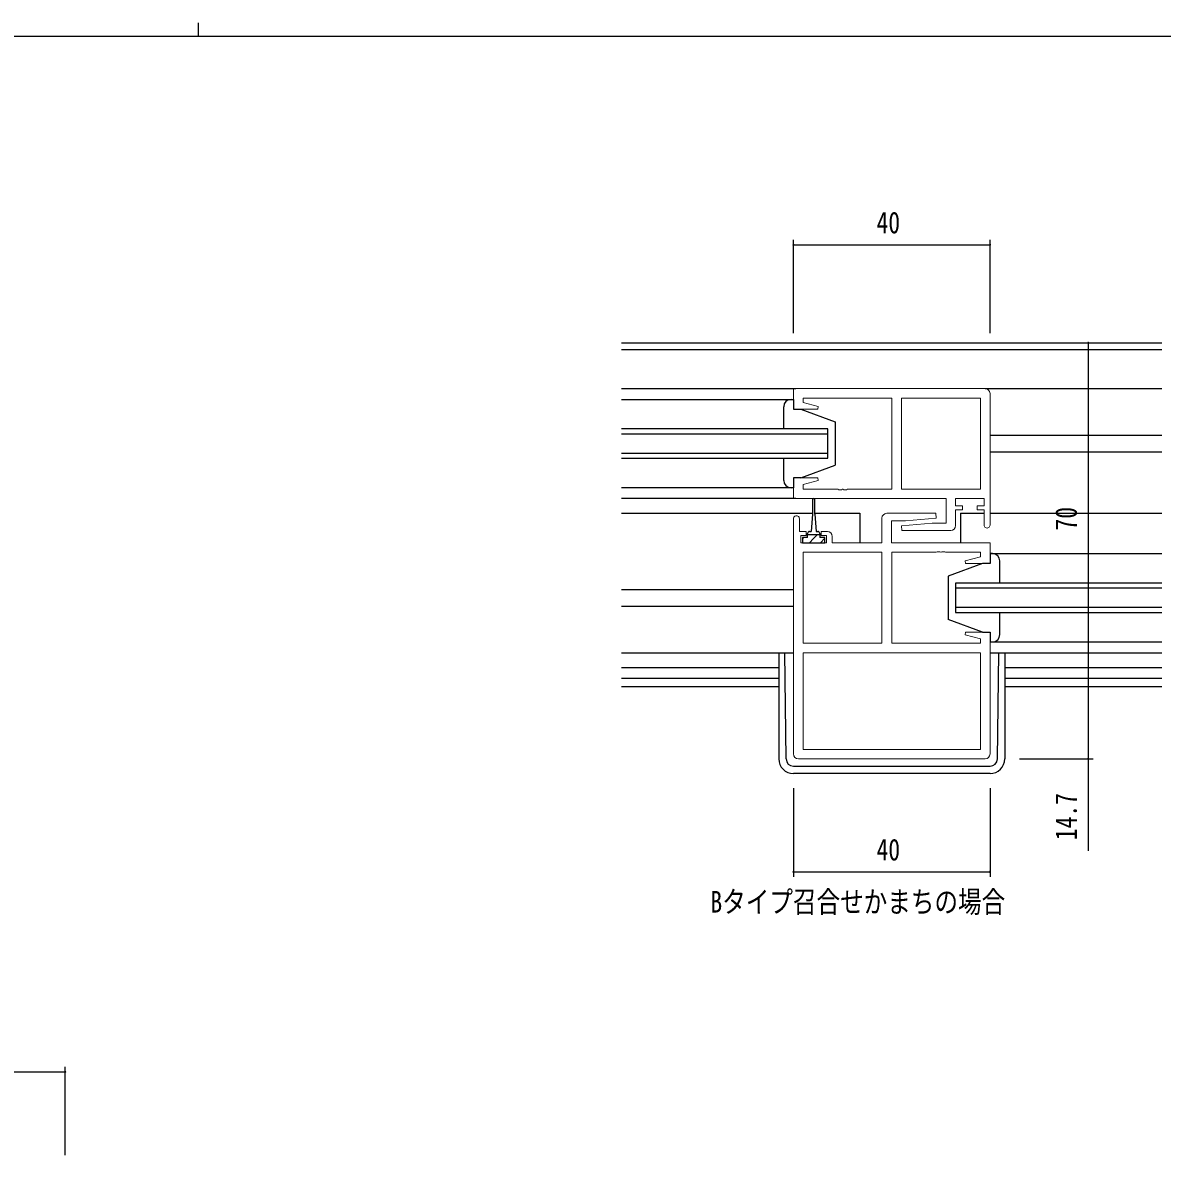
# Model space of a CAD drawing. Units: millimetres, scale not verified. Extents: x -397 to 397, y -282 to 282.
# Drawn here: x -44.6 to 187.4, y 51.5 to 282.1 of the extents above; entities that cross this region are included whole.
import ezdxf
from ezdxf.enums import TextEntityAlignment as Align

# ---------------------------------------------------------------- set-up
doc = ezdxf.new("R2010")
doc.units = ezdxf.units.MM
doc.header["$LTSCALE"] = 2
for name, color, linetype in [('0-1_USER1', 3, 'Continuous'), ('0-3_YKK_12', 2, 'Continuous'), ('0-4_YKK_13', 4, 'Continuous'), ('0-6_YKK_D', 6, 'Continuous'), ('0-7_YKK_ZWAK', 7, 'Continuous')]:
    doc.layers.add(name, color=color, linetype=linetype)
doc.layers.add('0-2_YKK_11', color=7, linetype='Continuous', lineweight=18)
doc.styles.add('ＭＳ ゴシック', font='')
doc.styles.get('ＭＳ ゴシック').set_extended_font_data('MS Gothic')

msp = doc.modelspace()

# ---------------------------------------------------------------- linework, layer by layer
at = {"layer": '0-2_YKK_11'}
for p, q in [((151.306, 207.629), (112.306, 207.629)), ((112.306, 207.629), (112.306, 203.429)), ((152.306, 179.829), (152.306, 206.629)), ((114.236, 205.699), (132.306, 205.699)), ((114.236, 204.782), (114.236, 205.699)), ((117.335, 203.952), (114.236, 204.782)), ((132.306, 205.699), (132.306, 187.159)), ((150.376, 205.699), (134.306, 205.699)), ((134.306, 205.699), (134.306, 187.159)), ((150.376, 187.159), (150.376, 205.699)), ((150.376, 187.159), (150.376, 205.699)), ((112.306, 203.429), (117.266, 203.429)), ((117.266, 203.429), (117.335, 203.952)), ((112.306, 189.429), (112.306, 185.229)), ((117.266, 189.429), (112.306, 189.429)), ((114.236, 188.077), (117.335, 188.907)), ((114.236, 187.159), (114.236, 188.077)), ((117.335, 188.907), (117.266, 189.429)), ((121.348, 187.159), (114.236, 187.159)), ((121.531, 187.039), (121.348, 187.159)), ((122.081, 187.039), (121.531, 187.039)), ((122.264, 187.159), (122.081, 187.039)), ((122.348, 187.159), (122.264, 187.159)), ((122.531, 187.039), (122.348, 187.159)), ((123.081, 187.039), (122.531, 187.039)), ((123.264, 187.159), (123.081, 187.039)), ((132.306, 187.159), (123.264, 187.159)), ((134.306, 187.159), (150.376, 187.159)), ((112.306, 185.229), (143.376, 185.229)), ((143.376, 185.229), (143.376, 180.229)), ((145.306, 185.229), (151.106, 185.229)), ((145.306, 183.729), (145.306, 185.229)), ((146.706, 183.729), (145.306, 183.729)), ((146.706, 182.929), (146.706, 183.729)), ((149.706, 183.729), (149.706, 182.929)), ((151.106, 183.729), (149.706, 183.729)), ((151.106, 185.229), (151.106, 183.729)), ((112.306, 181.129), (112.306, 133.229)), ((113.506, 178.529), (113.506, 181.129)), ((130.306, 181.229), (130.306, 176.229)), ((141.284, 182.229), (131.306, 182.229)), ((135.113, 180.729), (141.326, 181.273)), ((141.326, 181.273), (141.284, 182.229)), ((145.306, 182.929), (146.706, 182.929)), ((145.306, 179.729), (145.306, 182.929)), ((149.706, 182.929), (151.106, 182.929)), ((151.106, 182.929), (151.106, 179.829)), ((132.236, 180.729), (135.113, 180.729)), ((132.236, 176.229), (132.236, 180.729)), ((140.499, 180.229), (134.286, 179.686)), ((134.286, 179.686), (134.328, 178.729)), ((134.328, 178.729), (144.306, 178.729)), ((143.376, 180.229), (140.499, 180.229)), ((114.906, 178.529), (113.506, 178.529)), ((113.806, 177.729), (114.906, 177.729)), ((113.806, 176.229), (113.806, 177.729)), ((114.906, 177.729), (114.906, 178.529)), ((117.906, 178.529), (117.906, 177.729)), ((119.206, 178.529), (117.906, 178.529)), ((117.906, 177.729), (119.006, 177.729)), ((119.006, 177.729), (119.006, 176.229)), ((120.206, 176.229), (120.206, 177.529)), ((119.006, 176.229), (113.806, 176.229)), ((130.306, 174.299), (114.236, 174.299)), ((114.236, 174.299), (114.236, 155.759)), ((130.306, 176.229), (120.206, 176.229)), ((130.306, 155.759), (130.306, 174.299)), ((130.306, 155.759), (130.306, 174.299)), ((152.306, 176.229), (132.236, 176.229)), ((132.306, 155.759), (132.306, 174.299)), ((132.306, 174.299), (141.348, 174.299)), ((141.348, 174.299), (141.531, 174.419)), ((141.531, 174.419), (142.081, 174.419)), ((142.081, 174.419), (142.264, 174.299)), ((142.264, 174.299), (142.348, 174.299)), ((142.348, 174.299), (142.531, 174.419)), ((142.531, 174.419), (143.081, 174.419)), ((143.081, 174.419), (143.264, 174.299)), ((143.264, 174.299), (150.376, 174.299)), ((150.376, 174.299), (150.376, 173.382)), ((152.306, 172.029), (152.306, 176.229)), ((150.376, 173.382), (147.277, 172.552)), ((147.277, 172.552), (147.345, 172.029)), ((147.345, 172.029), (152.306, 172.029)), ((147.345, 158.029), (147.277, 157.507)), ((152.306, 158.029), (147.345, 158.029)), ((152.306, 133.229), (152.306, 158.029)), ((114.236, 155.759), (130.306, 155.759)), ((150.376, 155.759), (132.306, 155.759)), ((147.277, 157.507), (150.376, 156.677)), ((150.376, 156.677), (150.376, 155.759)), ((114.236, 153.829), (114.236, 134.159)), ((150.376, 153.829), (114.236, 153.829)), ((150.376, 153.829), (114.236, 153.829)), ((150.376, 134.159), (150.376, 153.829)), ((113.306, 132.229), (151.306, 132.229)), ((114.236, 134.159), (150.376, 134.159))]:
    msp.add_line(p, q, dxfattribs=at)
for centre, radius, start, end in [((151.306, 206.629), 1, 0.00001, 89.99999), ((112.906, 181.129), 0.6, 359.99999, 180.00001), ((131.306, 181.229), 1, 90.00001, 179.99999), ((144.306, 179.729), 1, 270.00001, 359.99999), ((151.706, 179.829), 0.6, 179.99999, 0.00001), ((119.206, 177.529), 1, 0.00001, 89.99999), ((113.306, 133.229), 1, 180.00001, 269.99999), ((151.306, 133.229), 1, 270.00001, 359.99999)]:
    msp.add_arc(centre, radius, start, end, dxfattribs=at)
at = {"layer": '0-3_YKK_12'}
for p, q in [((77.306, 216.929), (187.306, 216.929)), ((187.306, 215.529), (77.306, 215.529)), ((77.306, 207.629), (112.806, 207.629)), ((151.306, 207.629), (187.306, 207.629)), ((119.306, 199.429), (77.306, 199.429)), ((77.306, 198.429), (119.306, 198.429)), ((119.306, 193.429), (119.306, 199.429)), ((152.306, 198.129), (187.306, 198.129)), ((119.306, 194.429), (77.306, 194.429)), ((77.306, 193.429), (119.306, 193.429)), ((152.306, 194.729), (187.306, 194.729)), ((112.806, 185.229), (77.306, 185.229)), ((77.306, 182.229), (116.156, 182.229)), ((116.656, 182.229), (125.806, 182.229)), ((125.806, 182.229), (125.806, 176.229)), ((146.306, 182.229), (151.106, 182.229)), ((146.306, 182.229), (146.306, 176.229)), ((152.306, 182.229), (187.306, 182.229)), ((187.306, 168.029), (145.306, 168.029)), ((145.306, 168.029), (145.306, 162.029)), ((145.306, 167.029), (187.306, 167.029)), ((77.306, 166.729), (112.306, 166.729)), ((77.306, 163.329), (112.306, 163.329)), ((187.306, 163.029), (145.306, 163.029)), ((145.306, 162.029), (187.306, 162.029)), ((152.306, 153.829), (187.306, 153.829)), ((77.306, 150.829), (109.306, 150.829)), ((155.306, 150.829), (187.306, 150.829)), ((109.306, 148.559), (77.306, 148.559)), ((187.306, 148.559), (155.306, 148.559)), ((77.306, 146.929), (109.306, 146.929)), ((155.306, 146.929), (187.306, 146.929))]:
    msp.add_line(p, q, dxfattribs=at)
at = {"layer": '0-4_YKK_13'}
for p, q in [((77.306, 205.429), (112.306, 205.428)), ((110.306, 199.429), (110.306, 203.929)), ((113.806, 203.429), (120.806, 200.829)), ((120.806, 200.829), (120.806, 192.029)), ((110.306, 188.929), (110.306, 193.429)), ((113.806, 189.429), (120.806, 192.029)), ((113.806, 189.429), (112.306, 189.429)), ((112.306, 187.429), (77.306, 187.429)), ((116.156, 184.979), (116.156, 182.029)), ((116.656, 182.029), (116.656, 184.979)), ((116.156, 182.029), (115.906, 178.529)), ((116.656, 182.029), (116.906, 178.529)), ((114.394, 177.329), (114.106, 177.041)), ((115.156, 177.329), (115.156, 178.129)), ((117.656, 177.829), (115.156, 177.829)), ((116.406, 177.096), (115.539, 176.229)), ((115.556, 178.529), (115.906, 178.529)), ((117.139, 177.829), (116.406, 177.096)), ((116.906, 178.529), (117.256, 178.529)), ((117.656, 178.129), (117.656, 177.329)), ((118.706, 177.329), (117.656, 177.329)), ((118.706, 177.151), (117.784, 176.229)), ((118.706, 176.229), (118.706, 177.329)), ((114.106, 176.229), (118.706, 176.229)), ((152.306, 174.029), (187.306, 174.029)), ((150.806, 172.029), (143.806, 169.429)), ((154.306, 168.029), (154.306, 172.529)), ((143.806, 169.429), (143.806, 160.629)), ((150.806, 158.029), (143.806, 160.629)), ((154.306, 157.529), (154.306, 162.029)), ((150.806, 158.029), (152.306, 158.029)), ((152.306, 156.029), (187.306, 156.029)), ((77.306, 153.829), (112.306, 153.829)), ((77.306, 153.829), (112.306, 153.829)), ((109.306, 153.829), (109.306, 132.229)), ((110.788, 132.211), (110.529, 153.829)), ((153.824, 132.211), (154.083, 153.829)), ((155.306, 153.829), (155.306, 132.229)), ((112.288, 130.729), (152.324, 130.729)), ((152.306, 129.229), (112.306, 129.229))]:
    msp.add_line(p, q, dxfattribs=at)
for points in [[(111.806, 205.429), (112.306, 205.429), (112.306, 203.429), (113.806, 203.429)], [(112.306, 189.429), (112.306, 187.429), (111.806, 187.429)], [(115.156, 177.329), (114.106, 177.329), (114.106, 176.229)], [(152.806, 174.029), (152.306, 174.029), (152.306, 172.029), (150.806, 172.029)], [(152.306, 158.029), (152.306, 156.029), (152.806, 156.029)]]:
    msp.add_lwpolyline(points, dxfattribs=at)
for centre, radius, start, end in [((111.806, 203.929), 1.5, 90, 180), ((111.806, 188.929), 1.5, 180, 270), ((116.406, 184.979), 0.25, 0, 180), ((115.556, 178.129), 0.4, 90, 180), ((117.256, 178.129), 0.4, 0, 90), ((152.806, 172.529), 1.5, 0, 90), ((152.806, 157.529), 1.5, 270, 0), ((112.306, 132.229), 3, 180, 270), ((152.306, 132.229), 3, 270, 0), ((112.288, 132.229), 1.5, 180.68752, 270), ((152.324, 132.229), 1.5, 270, 359.31248)]:
    msp.add_arc(centre, radius, start, end, dxfattribs=at)
at = {"layer": '0-6_YKK_D'}
for p, q in [((112.306, 218.929), (112.306, 237.929)), ((112.306, 236.929), (152.306, 236.929)), ((152.306, 218.929), (152.306, 237.929)), ((158.306, 216.929), (173.306, 216.929)), ((172.306, 216.929), (172.306, 146.929)), ((158.306, 146.929), (173.306, 146.929)), ((158.306, 146.929), (173.306, 146.929)), ((172.306, 146.929), (172.306, 132.229)), ((158.306, 132.229), (173.306, 132.229)), ((172.306, 132.229), (172.306, 113.489)), ((112.306, 126.229), (112.306, 108.229)), ((152.306, 126.229), (152.306, 108.229)), ((112.306, 109.229), (152.306, 109.229)), ((-75.973, 68.509), (-35.973, 68.509)), ((-35.973, 51.509), (-35.973, 69.509))]:
    msp.add_line(p, q, dxfattribs=at)
for centre, start, end in [((112.306, 236.929), 0, 180), ((112.306, 236.929), 180, 0), ((152.306, 236.929), 0, 180), ((152.306, 236.929), 180, 0), ((172.306, 216.929), 90, 270), ((172.306, 216.929), 270, 90), ((172.306, 146.929), 90, 270), ((172.306, 146.929), 90, 270), ((172.306, 146.929), 270, 90), ((172.306, 146.929), 270, 90), ((172.306, 132.229), 90, 270), ((172.306, 132.229), 270, 90), ((112.306, 109.229), 0, 180), ((112.306, 109.229), 180, 0), ((152.306, 109.229), 0, 180), ((152.306, 109.229), 180, 0), ((-35.973, 68.509), 0, 180), ((-35.973, 68.509), 180, 0)]:
    msp.add_arc(centre, 0.106, start, end, dxfattribs=at)
at = {"layer": '0-7_YKK_ZWAK'}
for p, q in [((-8.886, 282.125), (-8.886, 279.325)), ((376.1, 279.325), (-393.9, 279.325))]:
    msp.add_line(p, q, dxfattribs=at)

# ---------------------------------------------------------------- texts
at = {"layer": '0-1_USER1', "style": 'ＭＳ ゴシック', "width": 0.8}
msp.add_text('Bタイプ召合せかまちの場合', height=4.399, dxfattribs=at).set_placement((95.395, 99.599), align=Align.BOTTOM_LEFT)
at = {"layer": '0-6_YKK_D', "style": 'ＭＳ ゴシック', "width": 0.8}
for p in [(129.211, 237.929), (129.211, 110.229)]:
    msp.add_text('40', height=4.399, dxfattribs=at).set_placement(p, align=Align.BOTTOM_LEFT)
for s, p in [('70', (171.306, 178.737)), ('14.7', (171.306, 115.674))]:
    msp.add_text(s, height=4.399, rotation=90, dxfattribs=at).set_placement(p, align=Align.BOTTOM_LEFT)

doc.saveas('drawing.dxf')
